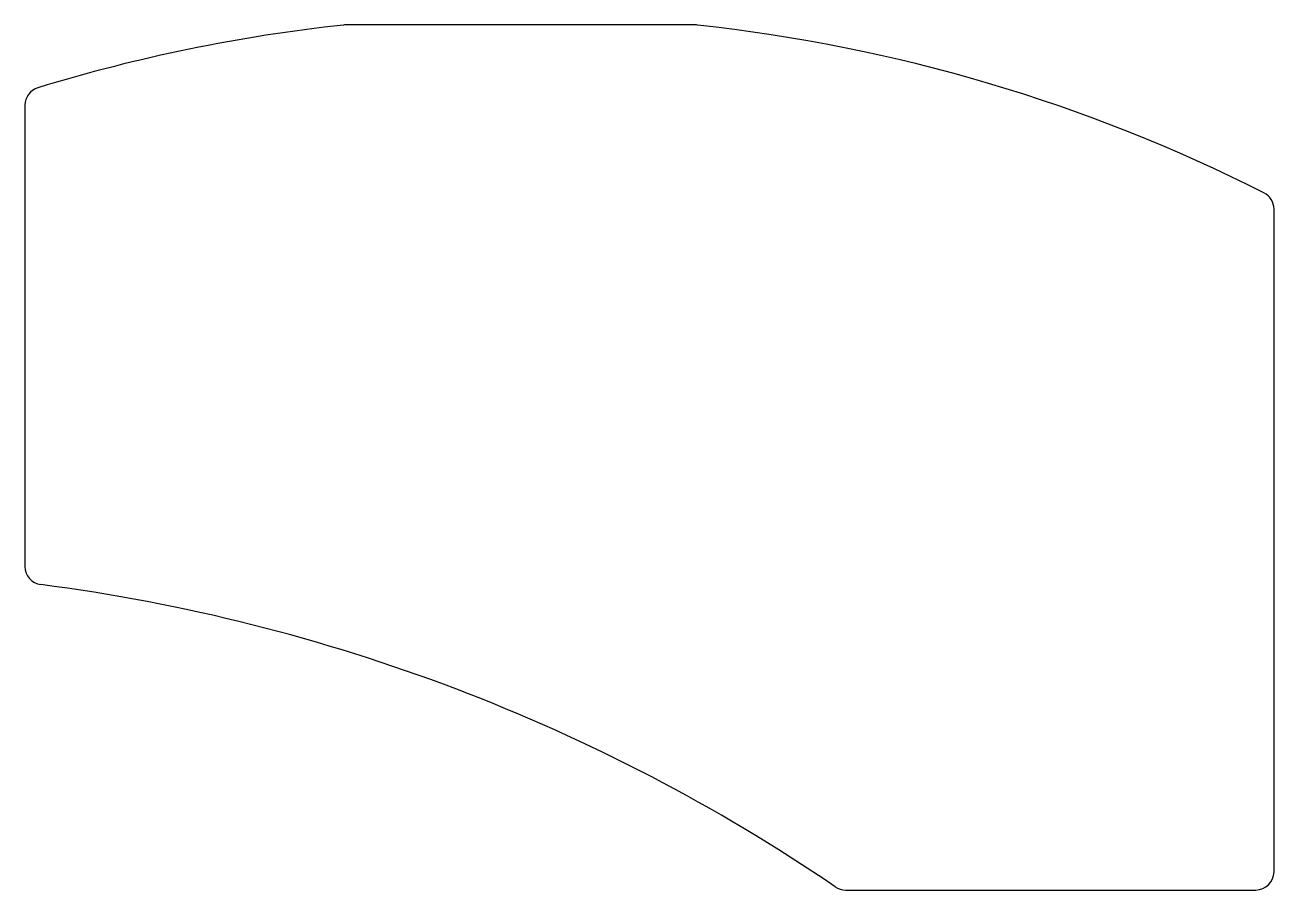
# Model space of a CAD drawing. Header units: millimetres. Extents: x 39 to 176, y -126 to -31.
import ezdxf

# ---------------------------------------------------------------- set-up
doc = ezdxf.new("R2010")
doc.units = ezdxf.units.MM

msp = doc.modelspace()

# ---------------------------------------------------------------- linework, layer by layer
for p, q in [((112.34, -31.2), (74.08, -31.2)), ((39.06, -39.98), (39.06, -90.42)), ((175.56, -123.8), (175.56, -51.34)), ((128.73, -125.8), (173.56, -125.8))]:
    msp.add_line(p, q)
for centre, radius, start, end in [((93.21, -210.17), 180, 96.1708, 107.0366), ((74.08, -33.2), 2, 90, 96.1708), ((112.34, -33.2), 2, 83.8292, 90), ((93.21, -210.17), 180, 63.1665, 83.8292), ((41.06, -39.98), 2, 107.0366, 180), ((173.56, -51.34), 2, 0, 63.1665), ((41.06, -90.42), 2, 180, 262.5807), ((14.98, -290.72), 200, 55.7267, 82.5807), ((173.56, -123.8), 2, 270, 0), ((128.73, -123.8), 2, 235.7267, 270)]:
    msp.add_arc(centre, radius, start, end)

doc.saveas('drawing.dxf')
